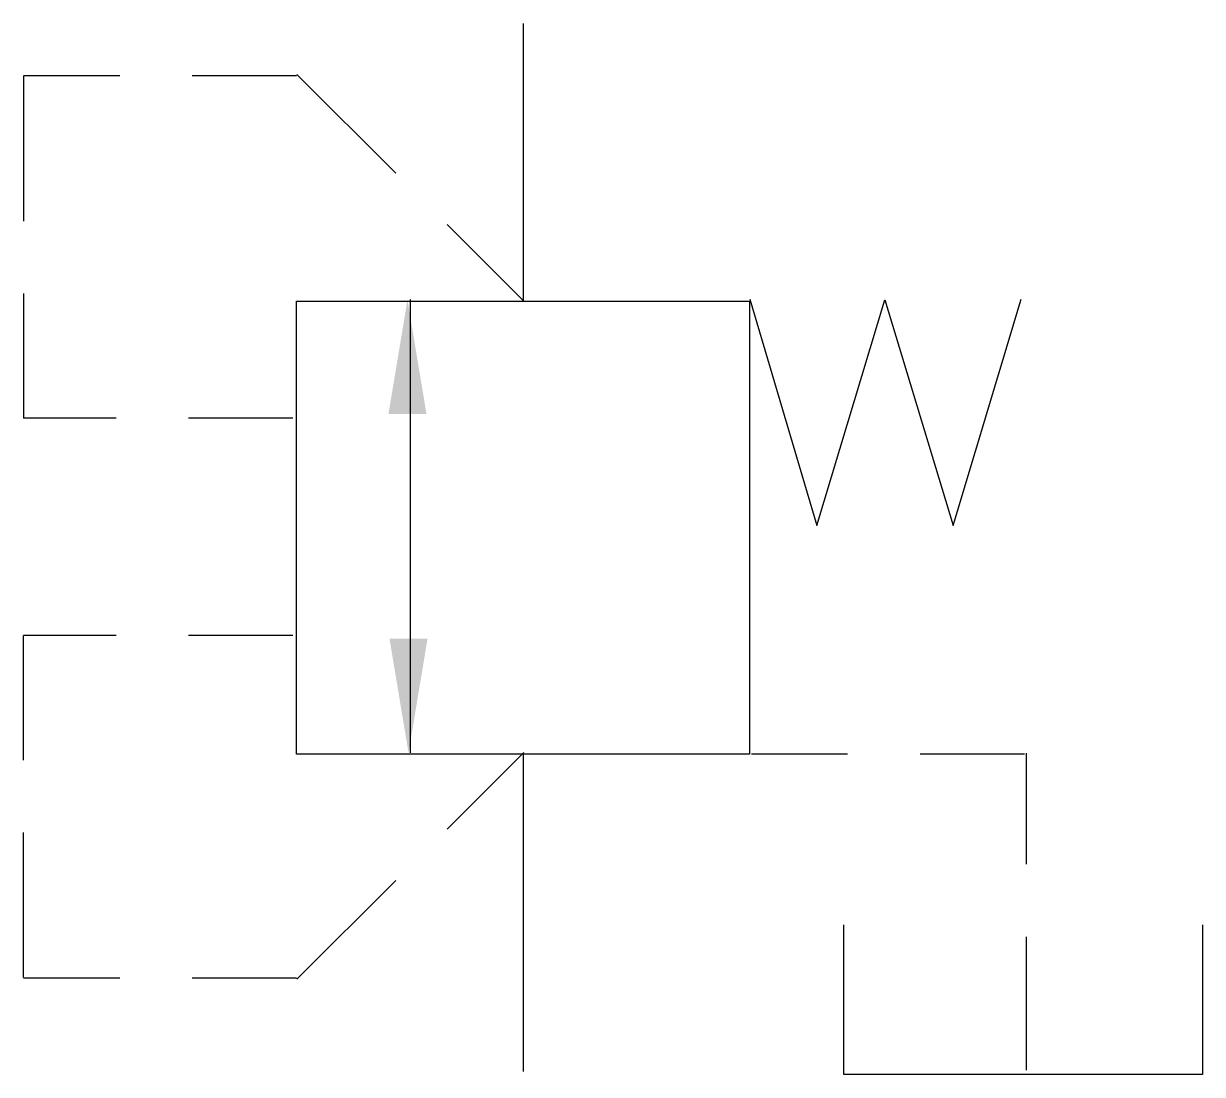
# Model space of a CAD drawing. Extents: x 106.5 to 132.6, y 151.5 to 174.7.
import ezdxf

# ---------------------------------------------------------------- set-up
doc = ezdxf.new("R2010")
doc.units = 0
doc.header["$LTSCALE"] = 5
doc.header["$MEASUREMENT"] = 0
doc.layers.add('11', color=1, linetype='CONTINUOUS')
doc.layers.add('12', color=2, linetype='CONTINUOUS')

# ---------------------------------------------------------------- blocks, each defined once
blk = doc.blocks.new('5171', base_point=(201.305, 88.5))
at = {"layer": '11'}
for p, q in [((201.383, 88.426), (201.383, 93.426)), ((213.383, 93.426), (213.383, 88.426)), ((213.383, 88.426), (201.383, 88.426))]:
    blk.add_line(p, q, dxfattribs=at)

msp = doc.modelspace()

# ---------------------------------------------------------------- linework, layer by layer
at = {"layer": '11'}
for p, q in [((117.553, 174.714), (117.553, 168.582)), ((112.55, 168.582), (122.55, 168.582)), ((112.55, 158.582), (112.55, 168.582)), ((115.063, 168.624), (115.063, 158.608)), ((122.55, 168.582), (122.55, 158.582)), ((122.559, 168.631), (124.042, 163.633)), ((124.042, 163.633), (125.544, 168.615)), ((125.544, 168.615), (127.047, 163.633)), ((127.047, 163.633), (128.549, 168.631)), ((122.55, 158.582), (112.55, 158.582)), ((117.553, 158.582), (117.553, 151.569))]:
    msp.add_line(p, q, dxfattribs=at)
at = {"layer": '12'}
for p, q in [((108.647, 173.564), (106.524, 173.564)), ((106.524, 173.552), (106.524, 170.352)), ((112.55, 173.564), (110.247, 173.564)), ((114.743, 171.408), (112.561, 173.59)), ((117.569, 168.582), (115.874, 170.277)), ((106.524, 168.752), (106.524, 166.002)), ((108.568, 166.002), (106.524, 166.002)), ((112.471, 166.002), (110.168, 166.002)), ((108.568, 161.199), (106.524, 161.199)), ((106.524, 158.448), (106.524, 161.199)), ((112.471, 161.199), (110.168, 161.199)), ((117.569, 158.619), (115.874, 156.924)), ((124.719, 158.584), (122.595, 158.584)), ((128.622, 158.584), (126.319, 158.584)), ((128.661, 158.603), (128.661, 156.15)), ((106.524, 153.648), (106.524, 156.848)), ((114.743, 155.792), (112.561, 153.61)), ((128.661, 154.55), (128.661, 151.603)), ((108.647, 153.637), (106.524, 153.637)), ((112.55, 153.637), (110.247, 153.637))]:
    msp.add_line(p, q, dxfattribs=at)
for points in [[(114.581, 166.094), (115.421, 166.094), (115.001, 168.614)], [(114.604, 161.128), (115.444, 161.128), (115.024, 158.608)]]:
    msp.add_solid(points, dxfattribs=at)

# ---------------------------------------------------------------- block references
at = {"layer": '11', "xscale": 0.66, "yscale": 0.66, "zscale": 0.66}
msp.add_blockref('5171', (124.582, 151.557), dxfattribs=at)

doc.saveas('drawing.dxf')
